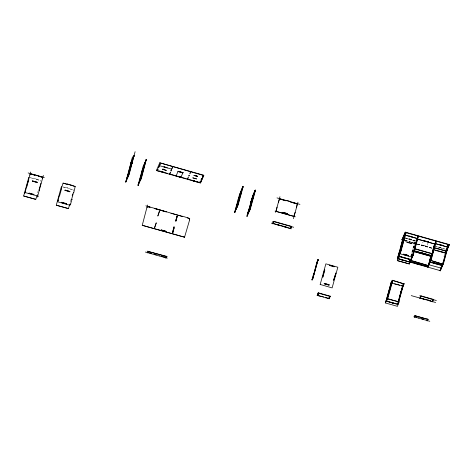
<?xml version="1.0" encoding="UTF-8"?>
<svg xmlns="http://www.w3.org/2000/svg" width="473" height="473" viewBox="0 0 473 473"><rect width="100%" height="100%" fill="white"/><g stroke="black" fill="none" stroke-linecap="round" stroke-linejoin="round"><path stroke-width="0.35" stroke-dasharray="2.37 1.77" d="M28.806 177.31L33.039 178.504L33.134 178.173L40.891 180.721M36.663 179.527L36.758 179.202L33.134 178.173M37.556 192.801L37.935 191.435M62.85 186.924L69.395 188.414L69.295 188.745L73.522 189.939M70.193 202.018L70.968 199.228M405.408 240.367L410.245 241.733L405.337 240.639M411.847 239.716L408.223 238.694M410.735 256.319L414.23 243.701L415.247 241.378L405.793 238.705M414.525 243.016L414.88 242.82M411.037 256.342L414.508 243.784L412.438 243.199M411.232 255.917L415.052 242.07M411.35 256.366L413.307 249.259M428.124 242.85L426.457 246.67L426.551 246.338L421.721 244.973L421.62 245.304L423.016 242.111M424.039 245.984L424.139 245.658M442.054 248.248L438.43 247.219M443.922 256.526L444.667 253.818M33.039 178.504L30.041 177.594M40.566 181.904L40.867 181.928M65.67 187.716L62.673 186.811M65.747 187.444L69.395 188.414M69.295 188.745L73.546 189.88L73.197 191.122M408.3 238.422L411.924 239.444M414.803 243.092L415.223 242.146M412.722 249.153L412.976 249.283M426.551 246.338L421.697 245.032M438.501 246.947L442.131 247.97M405.201 237.836L416.074 240.911M435.408 246.368L446.281 249.442M405.379 237.949L415.347 240.763M434.173 246.084L445.554 249.295M405.343 238.286L415.897 241.265M404.876 240.414L414.259 243.098M417.665 244.027L431.879 248.035M403.57 240.142L407.407 241.224M410.848 242.2L414.259 243.163M417.399 244.05L432.139 248.213M403.499 240.183L407.383 241.283M410.836 242.253L414.975 243.424M417.375 244.103L432.434 248.355M404.977 240.733L406.484 241.224M412.503 242.927L414.289 243.429M417.263 244.204L432.363 248.467M405.213 241.159L406.408 241.496M36.687 179.474L40.915 180.668"/><path stroke-width="0.71" d="M23.65 195.999L35.759 199.358L23.65 195.999L28.806 177.31M24.779 193.404L30.68 172.018M25.631 191.411L25.329 191.388L25.631 191.411L25.306 192.594M26.937 186.669L26.636 186.646L28.823 179.829M30.461 173.904L34.689 175.099L30.461 173.904L29.858 175.01M28.989 193.351L29.09 193.025L33.926 194.391L33.825 194.716L28.989 193.351L33.825 194.716M32.335 181.23L32.436 180.899L37.272 182.265L37.172 182.596L32.359 181.177M34.665 175.152L34.766 174.827L42.54 177.316L38.289 176.175M35.735 199.411L37.107 195.544M37.71 194.823L37.385 196.005M38.999 190.134L39.3 190.158L38.999 190.134L40.909 183.24M42.469 178.634L42.54 177.316M37.391 197.075L43.362 175.436M56.287 205.217L68.39 208.575L56.287 205.217L61.443 186.522M57.96 200.599L58.262 200.629L57.96 200.599L59.296 195.804M61.159 189.023L63.092 183.122L67.326 184.316L63.092 183.122M58.262 200.629L57.913 201.865L69.998 205.276L70.347 204.04M59.551 195.94L61.46 189.046M61.626 202.568L61.727 202.243L66.557 203.609L66.457 203.934L61.626 202.568L66.457 203.934M64.972 190.442L65.073 190.116L69.903 191.482L69.803 191.807L64.996 190.388M67.302 184.369L67.397 184.044L75.177 186.533L71.021 185.067M68.366 208.628L69.933 204.082M72.73 193.912L72.192 195.887M71.63 199.352L71.931 199.375L71.63 199.352L73.54 192.458M73.794 192.594L75.177 186.533M70.601 204.17L71.931 199.375M133.971 155.818L129.094 174.584L125.83 182.052L132.511 156.758M125.83 182.052L127.935 174.436M128.313 173.053L130.737 164.373L130.436 164.35L130.737 164.373M127.006 178.209L127.308 178.232L127.006 178.209L128.313 173.467M130.205 166.632L131.813 161.914M127.497 177.552L128.059 175.524M127.97 176.323L128.532 175.654L128.248 176.399M128.082 175.749L128.384 175.773L128.082 175.749L129.389 171.007M128.36 175.826L129.484 171.764M131.742 163.569L132.304 161.541M125.552 181.975L128.816 174.507L135.107 151.703M132.085 163.055L131.801 163.8L131.6 163.451L132.085 163.055L131.731 163.25M133.067 158.597L133.764 156.191L133.965 156.539L134.249 155.895M137.992 185.292L143.148 166.597L146.334 159.306L141.457 178.073L137.992 185.292L141.179 177.996L146.334 159.306M138.258 184.458L138.459 184.813L138.743 184.062L138.258 184.458L138.459 184.813M138.465 183.985L138.743 184.062M138.27 185.369L139.695 180.172M140.091 178.759L141.598 173.289M144.762 163.339L142.799 170.451M144.909 162.564L145.264 162.369M140.404 179.539L140.611 179.894L140.889 179.143L140.404 179.539L140.611 179.894M144.164 166.466L144.371 166.815L144.164 166.466L143.887 167.211L144.235 167.016M140.741 179.261L141.303 177.233M143.94 167.684L144.661 165.03M156.409 170.54L159.75 162.801L203.798 175.241L200.463 182.98L156.409 170.54L156.539 170.15M142.249 225.308L184.559 237.198L142.249 225.308L147.558 205.01M157.651 169.866L157.296 170.061L158.065 168.92M147.079 207.801L147.428 206.565L149.846 207.245L147.428 206.565M159.578 164.841L160.27 163.971L158.715 167.531L158.644 166.975M159.75 162.801L203.727 175.513M158.715 167.531L158.514 167.176M149.823 207.298L149.9 207.026M154.677 208.611L166.159 211.851L154.73 208.392M157.343 170.67L164.592 172.716L164.693 172.391M154.659 227.537L156.267 222.818L154.683 227.483M157.852 215.954L159.46 211.242L157.876 215.901M169.375 174.2L170.428 172.409L169.653 174.277M148.09 252.452L148.197 252.215M148.534 251.535L166.177 256.224L165.893 256.975M170.8 170.942L172.704 167.188L171.941 168.329M160.997 230.546L161.163 229.949L165.993 231.315L165.899 231.646L161.086 230.221M166.135 211.904L166.206 211.632M183.045 172.42L180.905 177.322L176.074 175.956L176.169 175.631M178.487 176.642L178.587 176.311M180.503 172.213L182.945 172.55L178.806 171.38M159.289 255.615L159.218 255.887M170.966 213.27L182.466 216.457L145.844 205.82M182.945 172.55L182.85 172.876L178.014 171.516M172.503 232.574C175.749 221.263 173.006 229.05 172.805 232.598L174.111 227.856L173.81 227.832M175.696 220.997L177.032 216.202L175.997 221.021L175.696 220.997L177.032 216.202M187.503 178.593L188.195 177.724M175.997 221.021L177.31 216.279M166.248 256.78L165.964 257.525L161.411 256.212M188.644 175.98L189.336 175.111L188.922 176.062M189.785 173.372L190.477 172.497L190.063 173.449M182.442 216.516L182.543 216.185L189.72 218.508L187.278 217.876M197.217 181.928L192.381 180.562L197.217 181.928L197.318 181.602L196.082 181.313M184.535 237.251L189.667 219.768L189.366 219.744L189.667 219.768M189.366 219.744L189.72 218.508M201.007 179.474L201.699 178.599M200.463 182.98L203.798 175.241M243.163 186.652L242.602 187.219L243.163 186.652L238.002 205.341L234.537 212.554L239.699 193.865L240.674 192.245M234.732 211.999L235.016 211.254L235.217 211.602L235.016 211.254M234.815 212.637L236.24 207.44M236.453 206.707L238.15 200.552M238.315 199.925L239.066 197.217M240.319 192.44L241.325 190.856L240.597 192.517L240.396 192.168M235.944 208.912L237.251 204.17M241.047 190.779L241.537 189.555L241.738 189.91L241.537 189.555M236.193 209.042L236.595 207.635M238.025 202.515L240.633 193.031M236.878 207.079L237.44 206.411L237.156 207.156L236.955 206.807M240.213 194.87L241.52 190.128M237.162 206.334L237.44 206.411M238.889 200.085L239.243 199.89L239.031 200.369M240.923 194.084L240.432 194.48L240.787 194.285M241.461 189.833L242.679 186.947L242.88 187.296M240.645 194.007L240.432 194.48M237.854 204.496L237.292 206.53M234.537 212.554L237.724 205.264L242.886 186.569M255.521 190.14L254.959 190.708L255.521 190.14L250.365 208.83L247.101 216.297L252.753 195.656M247.202 214.913L247.503 214.937L247.202 214.913L248.538 210.118M252.783 196.135L250.4 203.337L252.008 198.619M247.101 216.297L248.059 212.838M248.437 211.455L251.305 201.066M247.48 214.996L249.608 207.659L248.278 212.46M252.807 196.082L251.47 200.877M252.683 195.928L253.895 193.049L254.096 193.398L253.895 193.049M249.141 210.45L248.556 212.537M254.161 193.699L252.57 198.364M249.318 210.296L249.525 209.823L249.726 210.172L249.525 209.823M253.073 198.051L252.872 197.696M253.002 197.495L252.795 197.968M253.818 193.321L255.036 190.436L255.237 190.79M250.566 206.689L249.632 210.077L250.66 205.252M253.971 194.379L252.848 198.441M249.596 210.373L249.803 209.9M246.823 216.22L250.087 208.753L255.243 190.063M254.096 193.398L255.314 190.518M275.623 212.359L279.945 196.709M277.172 224.433L279.295 225.036L279.194 225.361L272.927 223.238M293.763 216.344L276.173 211.437L277.06 207.156M279.632 198.938L285.999 200.735L279.632 198.938L278.372 202.414M273.37 222.322L273.163 221.973L273.37 222.322L273.755 221.334L291.321 226.301L291.214 227.359L291.013 227.01M282.7 212.643L282.801 212.318L287.637 213.684L287.537 214.009L282.7 212.643L287.537 214.009M285.976 200.789C285.828 199.973 291.356 201.533 290.806 202.154L297.198 203.898L290.83 202.101M287.661 227.395L284.125 226.401L284.025 226.727L290.416 228.471L291.291 227.087M293.739 216.398L295.164 212.33M296.47 207.588L297.198 203.898M293.42 218.674L297.966 202.202M291.084 227.56L290.729 227.755M313.711 274.618L316.922 261.924L318.217 259.677L312.458 279.59M312.535 279.318L311.955 279.927L313.433 274.541M312.233 280.01L317.2 262.007L318.217 259.677M312.949 278.372L317.939 259.6M320.706 296.465L317.17 295.406L318.258 292.805L330.219 296.181L329.131 298.782L317.241 295.134M320.162 284.521L325.879 263.839L337.84 267.221L332.123 287.897L320.186 284.462M324.519 269.941L322.811 277.184L324.797 270.018L324.496 269.994L324.797 270.018M317.17 295.406L318.258 292.805M317.773 294.797L318.465 293.928L318.051 294.88M324.218 283.747L324.318 283.422L329.149 284.787L329.048 285.113L324.218 283.747L329.048 285.113M329.261 265.471L329.362 265.146L334.192 266.506L334.092 266.837L329.285 265.418M325.542 297.83L325.619 297.558M333.613 280.235L335.877 273.152L333.636 280.182M328.853 297.931L329.616 296.784L329.131 298.008M329.131 298.782L330.219 296.181M400.69 247.994L402.842 240.13L401.961 239.882L402.085 239.492M412.598 256.035L412.296 256.011L412.598 256.035L418.185 236.08L417.127 238.504L405.042 235.093L406.106 232.663L400.944 251.358L397.409 258.743L402.564 240.053L405.828 232.586M397.811 257.389L399.117 252.647M401.003 245.806L402.316 241.064M385.53 302.98L391.242 282.298L385.53 302.98L397.491 306.356L403.765 283.835L402.748 286.159L397.964 303.483M397.687 258.826L399.401 252.594M399.75 251.411L400.359 249.129M397.29 260.599L409.275 263.922L397.29 260.599L400.359 249.49M400.684 248.284L401.317 246.031M402.08 243.347L403.363 238.658M401.961 239.882L405.296 232.142L449.35 244.582L446.825 250.459M392.176 280.27L404.066 283.918L392.176 280.27L391.088 282.872L403.049 286.248L404.137 283.646M399.165 255.006L398.863 254.982L399.165 255.006L398.81 256.242L410.919 259.6L411.806 256.384M391.762 281.991L391.969 282.346M399.171 257.016L398.686 258.24L398.479 257.891M417.488 237.677L418.463 236.157L413.307 254.846L409.766 262.143L397.805 258.766L398.893 256.165L410.274 259.381M399.933 252.523L400.235 252.547L399.933 252.523L401.246 247.781M404.155 238.309L404.462 236.145L403.156 240.887M387.417 299.397L386.648 300.544L387.712 298.711L392.685 280.702L391.668 283.031M399.821 253.096L400.105 252.346L400.312 252.7L400.105 252.346M403.451 240.219L403.658 239.746L403.865 240.101L403.658 239.746M405.201 233.91L405.408 234.265M387.263 298.995L392.407 280.625L391.39 282.955L386.417 300.958L386.719 300.266M398.408 258.163L398.893 256.94M400.235 252.547L399.886 253.782L411.995 257.141M400.424 251.867L401.524 247.858M397.409 258.743L400.666 251.275L405.899 232.314M394.441 303.518L386.116 300.875M403.599 254.486L403.7 254.161L408.53 255.526L408.43 255.852L403.599 254.486L408.43 255.852M406.946 242.365L407.046 242.034L411.877 243.4L411.776 243.725L406.969 242.306M411.108 236.742L409.299 236.234M394.417 303.571L389.657 301.934M406.277 260.865L406.201 261.137M399.253 298.776L400.938 291.587L401.24 291.61L400.938 291.587M398.065 302.046L402.47 286.082L403.487 283.753L398.514 301.756M402.842 285.118L403.049 285.473M403.256 284.172L403.463 284.521M398.006 303.749L398.142 302.72L397.728 303.672L398.077 303.477M409.251 263.975L410.174 260.623M409.843 262.06L410.144 260.93M410.316 260.759L410.523 261.108M399.094 301.922L398.006 304.523L386.045 301.147L387.133 298.546L399.094 301.922L387.062 298.818M410.73 260.635L428.296 265.595L410.8 260.363L410.121 262.143L413.307 254.846M411.522 258.495L411.22 258.471L411.894 257.141M411.971 257.194L417.151 238.451L405.065 235.04M412.468 255.84L412.669 256.189L412.468 255.84L412.184 256.585L412.746 255.917M414.543 249.395L414.259 250.146M415.737 243.985L416.299 243.317L416.015 244.062M412.574 256.088L413.692 252.026M415.791 244.458L415.489 244.429L417.08 239.77M412.462 256.662L412.261 256.313M414.466 249.667L414.856 248.686L432.423 253.646L431.518 255.816L413.952 250.856M416.488 263.94L416.654 263.349L410.99 261.746M422.466 252.966L420.391 252.381L420.296 252.712L425.15 254.019M427.805 241.697L423.66 240.532L423.566 240.858L423.707 240.532M426.049 241.561L423.637 240.586M416.577 263.621L427.143 266.311M425.126 254.072L425.227 253.747L431.595 255.544M428.497 241.892L428.396 242.223L428.597 241.768M430.643 256.39L428.16 266.624M433.546 246.711L436.035 241.118L430.873 259.807L427.687 267.103L427.775 266.784L410.209 261.823M430.732 257.152L427.964 267.18L431.151 259.89L436.313 241.195L435.249 243.625L447.334 247.036L448.392 244.606L443.236 263.301L440.251 270.846L443.514 263.378L448.67 244.689L447.488 247.391M428.443 265.873L427.953 266.269M429.088 263.455L430.377 258.766M432.476 251.198L433.221 248.491M430.276 260.203L430.678 258.79M431.175 257.064L434.788 243.967L417.221 239.001M430.028 261.622L430.312 260.877L430.513 261.226M430.14 261.049L431.471 256.254L431.169 258.418M431.902 254.835L432.109 255.184L432.109 254.356M433.339 249.472L433.64 249.496L433.339 249.472L434.669 244.677L433.824 248.816M433.865 248.278L433.581 249.023L434.066 248.627M435.408 242.442L435.615 242.791M432.754 252.393L433.895 248.248M420.302 297.819L423.855 299.113L420.231 298.091L420.615 297.103M430.117 262.261L430.205 261.941L442.285 265.353M432.47 253.729L433.64 249.496M415.513 315.869L427.598 319.281M430.797 260.481L442.805 264.165L430.797 260.481L430.59 260.954M438.737 264.058L438.637 264.383L433.806 263.018L433.907 262.692M441.451 245.316L441.392 245.002M430.572 300.716L428.763 300.207L428.662 300.532L432.31 301.502L432.972 300.597L432.624 300.793M439.973 270.763L440.747 268.055M440.251 270.846L441.208 267.381M441.102 268.185L442.013 264.915M441.705 267.079L442.101 265.672M427.184 320.227L427.533 320.032L427.078 320.463M442.361 265.081L442.196 265.672L430.093 262.314M444.112 259.825L442.503 264.543L445.72 252.907L435.438 250.051M445.885 252.286L447.357 246.983L435.272 243.571M427.391 319.754L427.669 319.009M432.83 300.314L433.215 299.332L421.136 295.921L420.467 296.825L420.822 296.63M446.187 252.31L447.304 248.242L447.003 248.219L447.304 248.242M446.429 252.121L446.228 251.766L446.429 252.121L445.944 252.517M32.412 180.958L37.272 182.265M67.397 184.044L70.997 185.12M65.073 190.116L69.903 191.482M130.578 163.492L134.137 155.333M132.588 159.431L131.299 164.113M144.407 164.149L144.969 162.866L143.662 167.608M143.709 165.928L143.845 164.9L144.046 165.254M144.289 164.699L144.496 163.516M145.187 162.641L145.637 160.903M146.612 159.383L145.714 160.631M142.586 170.061L144.147 165.461M144.164 167.294L144.442 166.543M140.676 176.961L139.393 181.644M141.752 174.502L140.463 179.184M157.296 170.061L157.988 169.192L157.29 170.788M158.437 167.454L159.129 166.579M159.839 171.078L164.592 172.716M163.747 166.892L167.371 167.915M171.078 171.019L171.214 169.99M159.182 211.159L159.46 211.242M176.074 175.956L178.155 171.191M147.611 252.937L148.339 251.275M148.611 251.264L148.049 251.932L148.404 251.737M161.163 229.949L165.993 231.315M154.381 254.521L156.504 254.888M187.497 179.32L188.272 177.446M174.111 227.856L172.805 232.598M165.97 256.697L166.177 256.224M165.585 257.684L166.041 257.253M165.704 258.128L166.472 256.366M199.86 182.809L200.351 180.863L200.144 182.158M201.285 179.551L201.77 178.327M240.42 192.647L239.137 197.33M242.956 187.024L242.259 187.893M241.738 189.91L242.188 188.171M238.037 199.848L238.339 199.872M238.368 201.273L238.966 199.813M238.303 201.764L237.014 206.453M235.01 212.075L235.294 211.33M253.031 195.739L252.34 196.608M252.96 196.011L253.404 194.273M250.4 203.337L250.702 203.36M272.395 223.83L273.483 221.346M272.85 223.51L273.234 222.523M282.801 212.318L287.637 213.684M284.125 226.401L280.649 225.479M290.588 228.79L291.587 226.508M311.955 279.927L312.257 279.241M312.18 279.513L312.878 278.644M324.318 283.422L329.149 284.787M335.599 273.069L335.877 273.152M402.038 239.61L405.296 232.142M404.462 236.145L404.74 236.222M402.895 240.012L403.339 238.185L403.54 238.534M403.972 237.552L404.48 235.572L404.267 236.872M403.652 240.574L403.936 239.823M400.099 253.173L400.383 252.428M409.346 236.015L412.923 237.257M403.7 254.161L408.53 255.526M401.364 259.772L403.859 260.185M387.925 295.513L388.179 295.643M394.648 283.877L398.845 284.829M415.938 242.537L414.655 247.219M414.058 249.791L414.265 249.318M399.537 285.024L399.484 285.243M392.076 302.619L394.517 303.246M410.599 260.126L409.837 261.871L409.535 261.788M398.491 302.525L398.792 301.839M420.391 252.381L424.512 253.605M421.461 264.768L418.008 263.792L420.101 264.318M434.924 244.807L434.646 244.73M433.806 247.521L434.084 247.598M432.476 252.316L432.777 252.34M433.859 249.105L434.38 247.917L446.465 251.329L445.631 253.226L433.552 249.815M431.471 256.254L431.748 256.336M427.852 266.512L428.372 265.323M429.342 263.591L429.017 264.774L441.126 268.132M439.5 244.766L439.553 244.547M437.223 250.619L437.176 250.838M419.717 298.552L420.982 295.649M420.231 298.091L420.538 297.381M442.007 252.204L442.06 251.985M414.525 317.413L415.294 315.651M415.099 316.815L414.898 316.467L416.884 317.294M415.59 315.597L415.028 316.266L415.383 316.07M447.771 245.93L448.185 244.984L448.386 245.333M446.021 252.245L446.536 251.057L434.456 247.645M446.63 250.808L449.35 244.582M446.299 252.322L446.506 251.849M418.623 318.081L418.67 317.862M442.503 264.543L442.805 264.567M428.763 300.207L424.594 299.09M423.453 319.441L421.431 318.642M432.452 301.898L433.499 299.498M427.149 321.013L427.959 319.157M405.225 232.414L449.273 244.854M133.628 157.219L133.552 157.491M277.001 197.903L299.929 204.377M195.982 175.696L197.093 176.015M442.089 245.197L443.201 245.517M164.403 166.839L165.609 167.182M195.816 175.714L197.022 176.057M440.156 244.718L443.177 245.57M159.519 165.698L171.598 169.109M178.711 171.415L179.953 171.764M426.711 241.455L427.888 241.786M178.037 171.457L182.874 172.822M417.198 239.06L434.764 244.021M132.487 159.827L132.41 160.099M163.954 169.417L162.747 169.074L163.93 169.476M131.346 162.44L130.714 163.28M143.354 166.124L143.148 166.597M161.24 171.415L162.623 171.805M179.793 176.654L181.005 176.997M161.216 171.468L163.286 172.054M179.77 176.707L180.905 177.322L176.098 175.903M193.061 180.461L194.273 180.804M159.33 171.066L167.856 173.479M169.275 173.881L176.382 175.885M177.801 176.287L186.327 178.693M187.751 179.096L196.277 181.502M197.696 181.904L200.54 182.708M143.1 167.862L141.486 172.58L141.788 172.604M239.645 195.13L239.622 195.183M414.78 248.958L432.346 253.918M129.431 169.115L129.407 169.168M275.067 211.064L295.323 216.788M415.442 250.986L418.977 251.985M413.786 251.447L431.352 256.407L413.763 251.506M139.902 179.444L139.878 179.498M442.468 264.845L442.391 265.117M435.976 263.278L438.045 263.863M439.34 264.224L441.758 264.91M433.883 262.746L438.022 263.916M410.552 259.458L410.783 259.819L398.822 256.437M272.791 221.358L293.686 227.259M397.876 258.495L400.247 259.163M404.439 260.41L405.668 260.694M397.758 258.648L440.05 270.591M271.401 223.161L291.374 228.802M28.144 172.952L44.338 177.529M392.46 281.122L392.383 281.394M401.341 285.473L403.12 285.976M419.74 295.82L436.36 300.515M411.238 295.613L435.651 302.507M24.2 192.28L38.508 196.325M395.115 303.412L397.497 304.086M414.313 315.526L428.467 319.523M413.769 316.768L429.803 321.297M318.187 293.077L330.148 296.453M326.234 297.671L329.202 298.51M321.474 296.388L323.544 296.973M147.156 251.145L167.353 256.851M149.503 252.848L151.626 253.451M145.365 252.038L167.206 258.205M131.482 161.411L131.689 161.76L131.482 161.411M142.207 173.023L142.414 172.544L142.207 173.023M146.127 159.679L146.328 160.034L146.127 159.679M202.633 175.637L202.42 176.937L202.633 175.637M317.714 260.014L317.921 260.363L317.714 260.014M442.675 264.366L442.876 264.72L442.675 264.366M125.954 180.615L125.954 180.615M138.317 184.103L138.317 184.103M162.671 169.346L166.295 170.369L162.671 169.346M192.878 177.878L196.502 178.9L192.878 177.878M193.954 175.418L197.578 176.441L193.954 175.418M234.868 211.372L234.868 211.372M315.42 267.369L315.42 267.369M389.888 288.4L389.888 288.4M413.627 251.216L413.627 251.216M409.902 260.339L409.76 261.368L409.902 260.339M429.324 261.173L429.324 261.173M440.375 269.409L440.375 269.409"/></g></svg>
